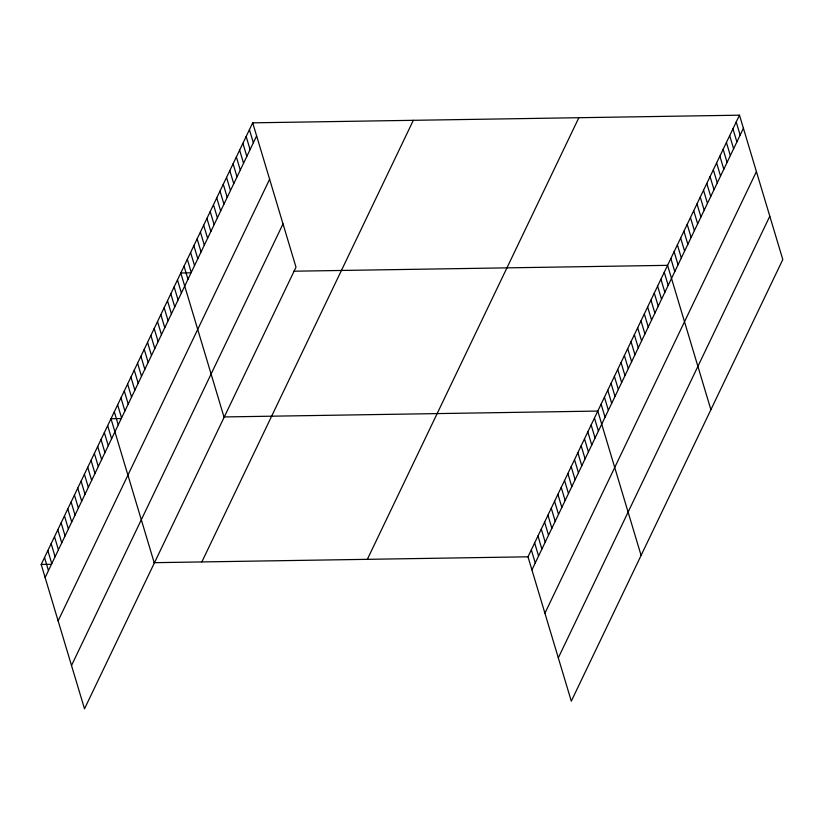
<?xml version="1.0" encoding="UTF-8"?>
<svg xmlns="http://www.w3.org/2000/svg" width="824" height="824" viewBox="0 0 824 824"><rect width="100%" height="100%" fill="white"/><g stroke="black" fill="none" stroke-linecap="round" stroke-linejoin="round"><path stroke-width="1.24" d="M252.7 122.838L296.001 267.192L84.511 708.815L41.2 564.461L252.7 122.838L739.489 115.185L782.8 259.539L571.3 701.162L527.999 556.808L739.489 115.185M45.124 577.552L256.625 135.929M58.123 620.874L269.623 179.251M71.513 665.504L283.013 223.881M201.839 561.937L413.339 120.304M367.349 559.331L578.85 117.708M531.923 569.899L743.423 128.276M544.921 613.221L756.411 171.598M558.312 657.851L769.801 216.228M190.828 272.826L180.786 272.991L224.097 417.346M293.735 271.209L667.584 265.338L710.896 409.693M121.035 418.561L110.993 418.726L154.304 563.08M223.943 416.944L597.791 411.073L641.103 555.428M41.2 564.461L51.242 564.306M154.15 562.679L527.999 556.808M736.223 122.004L740.148 135.105M732.948 128.832L736.883 141.924M729.683 135.661L733.618 148.753M726.418 142.48L730.342 155.582M723.142 149.309L727.077 162.4M719.877 156.127L723.812 169.229M716.612 162.956L720.536 176.058M713.337 169.785L717.271 182.877M710.072 176.604L714.006 189.705M706.807 183.433L710.731 196.524M703.531 190.262L707.466 203.353M700.266 197.08L704.201 210.182M697.001 203.909L700.925 217M693.726 210.728L697.66 223.829M690.461 217.557L694.395 230.658M687.195 224.386L691.12 237.477M683.92 231.204L687.855 244.306M680.655 238.033L684.59 251.124M677.39 244.862L681.314 257.953M674.114 251.68L678.049 264.782M670.849 258.509L674.784 271.601M664.257 272.27L668.192 285.372M660.93 279.212L664.865 292.314M657.614 286.155L661.538 299.246M654.287 293.097L658.221 306.188M650.96 300.029L654.895 313.13M647.643 306.971L651.568 320.072M644.317 313.913L648.241 327.004M640.99 320.855L644.924 333.947M637.673 327.787L641.597 340.889M634.346 334.729L638.27 347.831M631.019 341.672L634.954 354.763M627.703 348.614L631.627 361.705M624.376 355.556L628.3 368.647M621.049 362.488L624.983 375.589M617.732 369.43L621.656 382.532M614.405 376.372L618.33 389.464M611.078 383.315L615.013 396.406M607.762 390.246L611.686 403.348M604.435 397.189L608.359 410.29M601.108 404.131L605.043 417.222M594.465 418.015L598.389 431.107M591.138 424.947L595.072 438.049M587.821 431.889L591.745 444.991M584.494 438.832L588.418 451.923M581.167 445.774L585.102 458.865M577.851 452.706L581.775 465.807M574.524 459.648L578.448 472.749M571.197 466.59L575.131 479.681M567.88 473.532L571.804 486.623M564.553 480.464L568.478 493.566M561.226 487.406L565.161 500.508M557.91 494.349L561.834 507.44M554.583 501.291L558.507 514.382M551.256 508.233L555.191 521.324M547.939 515.165L551.864 528.266M544.613 522.107L548.537 535.209M541.286 529.049L545.22 542.141M537.969 535.991L541.893 549.083M534.642 542.923L538.566 556.025M531.315 549.865L535.25 562.967M249.425 129.656L253.359 142.758M246.16 136.485L250.084 149.577M242.895 143.304L246.819 156.405M239.619 150.133L243.554 163.234M236.354 156.962L240.278 170.053M233.089 163.78L237.013 176.882M229.814 170.609L233.748 183.701M226.548 177.438L230.473 190.529M223.283 184.257L227.208 197.358M220.008 191.086L223.943 204.177M216.743 197.915L220.667 211.006M213.478 204.733L217.402 217.835M210.202 211.562L214.137 224.653M206.937 218.381L210.862 231.482M203.672 225.21L207.597 238.311M200.397 232.038L204.331 245.13M197.132 238.857L201.056 251.959M193.867 245.686L197.791 258.777M190.591 252.515L194.526 265.606M187.326 259.333L191.25 272.435M184.051 266.162L187.985 279.254M177.459 279.923L181.393 293.025M174.142 286.865L178.066 299.957M170.815 293.808L174.75 306.899M167.488 300.75L171.423 313.841M164.172 307.682L168.096 320.783M160.845 314.624L164.779 327.725M157.518 321.566L161.453 334.657M154.201 328.508L158.126 341.599M150.874 335.44L154.809 348.542M147.548 342.382L151.482 355.484M144.231 349.325L148.155 362.416M140.904 356.267L144.839 369.358M137.577 363.209L141.512 376.3M134.261 370.141L138.185 383.242M130.934 377.083L134.868 390.185M127.607 384.025L131.541 397.117M124.29 390.967L128.214 404.059M120.963 397.899L124.898 411.001M117.636 404.841L121.571 417.943M114.32 411.784L118.244 424.875M107.666 425.658L111.6 438.759M104.349 432.6L108.274 445.702M101.022 439.542L104.957 452.634M97.695 446.484L101.63 459.576M94.379 453.427L98.303 466.518M91.052 460.358L94.987 473.46M87.725 467.301L91.66 480.402M84.409 474.243L88.333 487.334M81.082 481.185L85.016 494.276M77.755 488.117L81.689 501.219M74.438 495.059L78.362 508.161M71.111 502.001L75.035 515.093M67.784 508.944L71.719 522.035M64.468 515.875L68.392 528.977M61.141 522.818L65.065 535.919M57.814 529.76L61.749 542.851M54.497 536.702L58.422 549.793M51.17 543.644L55.095 556.736M47.844 550.576L51.778 563.678M44.527 557.518L48.451 570.62"/></g></svg>
